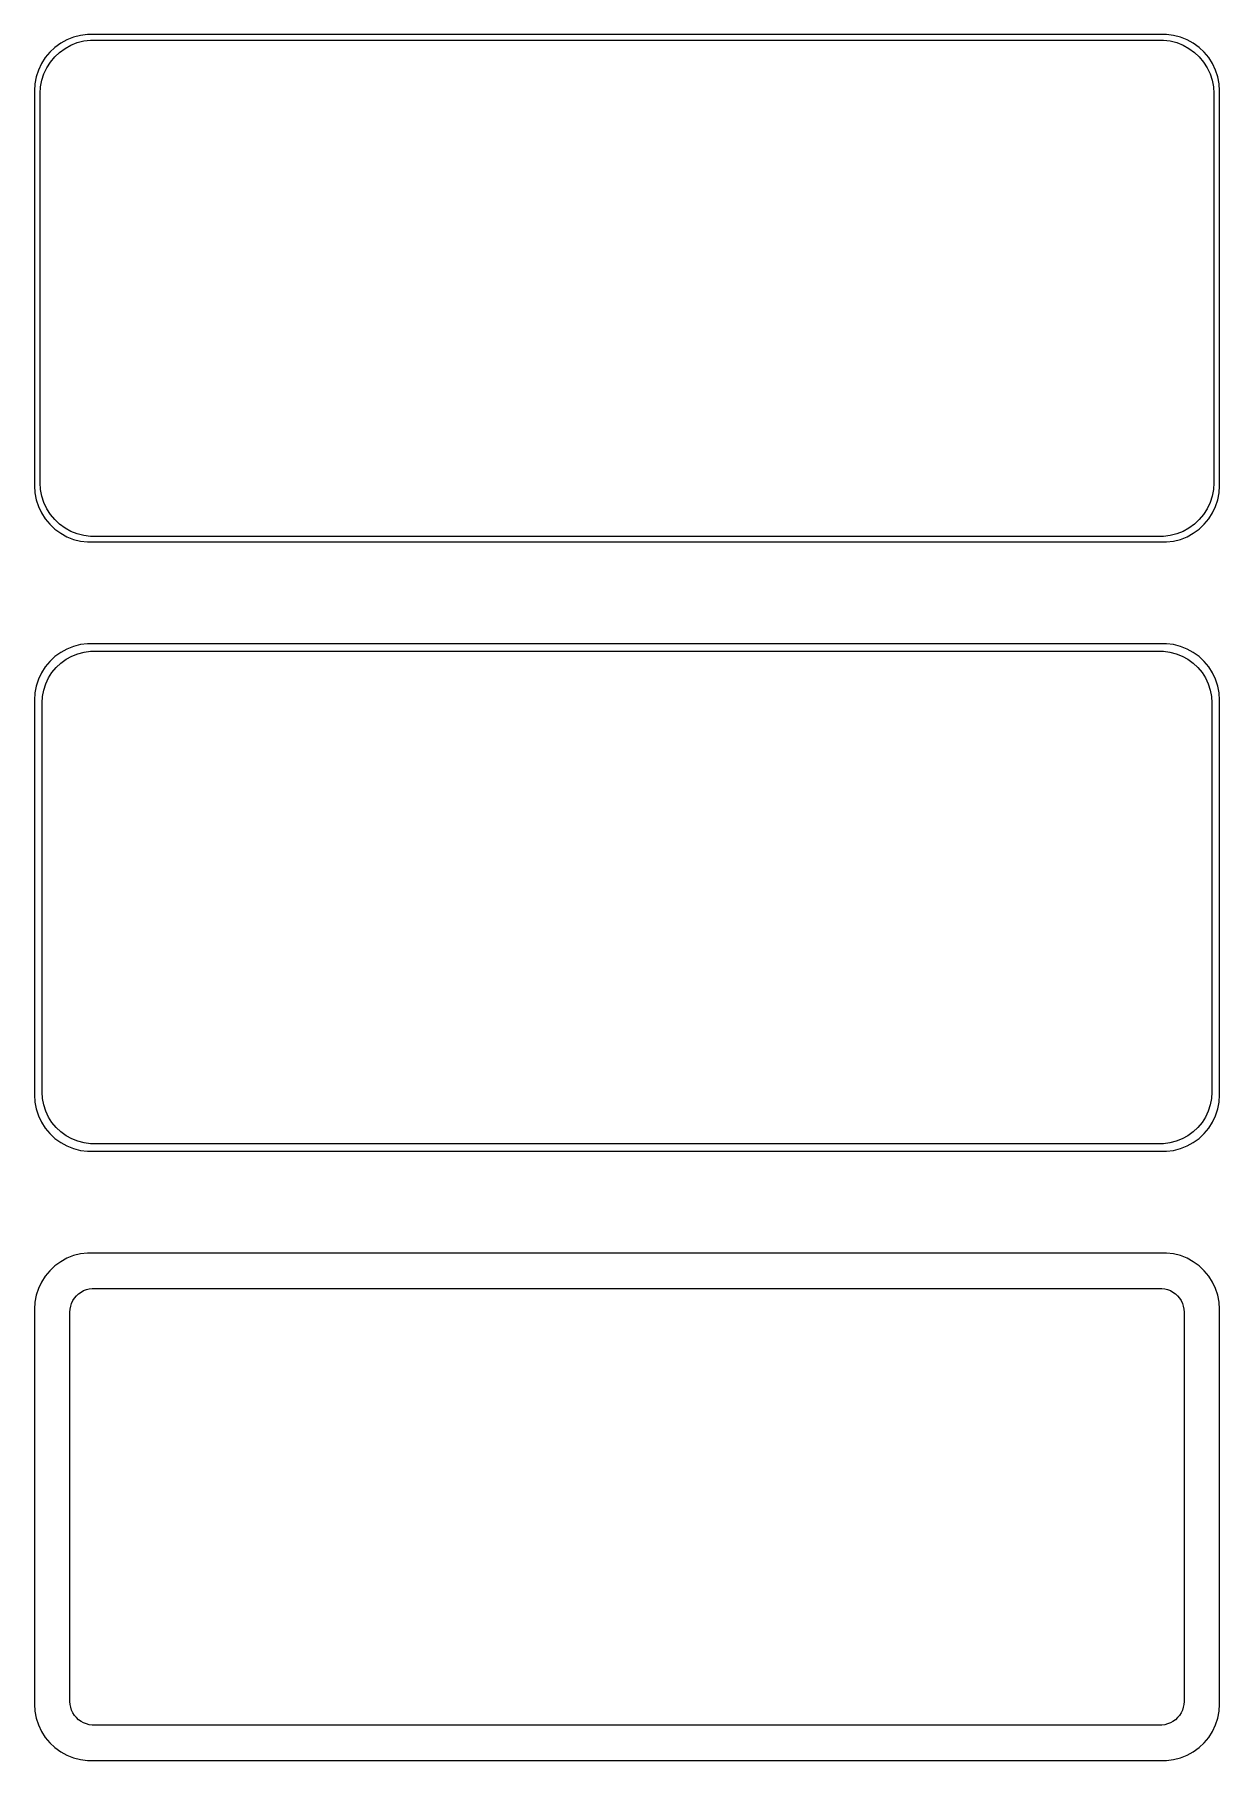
# Model space of a CAD drawing. Header units: metres. Extents: x -52 to 52, y 140 to 292.
import ezdxf

# ---------------------------------------------------------------- set-up
doc = ezdxf.new("R2010")
doc.units = ezdxf.units.M

msp = doc.modelspace()

# ---------------------------------------------------------------- linework, layer by layer
for p, q in [((-49.0451, 292.255), (-49.6289, 292.024)), ((-48.4369, 292.411), (-49.0451, 292.255)), ((-47.8139, 292.49), (-48.4369, 292.411)), ((47.8139, 292.49), (-47.8139, 292.49)), ((48.4369, 292.411), (47.8139, 292.49)), ((49.0451, 292.255), (48.4369, 292.411)), ((49.6289, 292.024), (49.0451, 292.255)), ((-51.1448, 290.923), (-51.5451, 290.439)), ((-50.6871, 291.353), (-51.1448, 290.923)), ((-50.7126, 290.502), (-50.2778, 290.91)), ((-50.1791, 291.722), (-50.6871, 291.353)), ((-50.2778, 290.91), (-49.7952, 291.261)), ((-49.6289, 292.024), (-50.1791, 291.722)), ((-49.7952, 291.261), (-49.2724, 291.548)), ((-49.2724, 291.548), (-48.7178, 291.768)), ((-48.7178, 291.768), (-48.1401, 291.916)), ((-48.1401, 291.916), (-47.5482, 291.991)), ((-47.5482, 291.991), (47.5482, 291.991)), ((47.5482, 291.991), (48.1401, 291.916)), ((48.1401, 291.916), (48.7178, 291.768)), ((48.7178, 291.768), (49.2724, 291.548)), ((49.2724, 291.548), (49.7952, 291.261)), ((50.1791, 291.722), (49.6289, 292.024)), ((49.7952, 291.261), (50.2778, 290.91)), ((50.6871, 291.353), (50.1791, 291.722)), ((50.2778, 290.91), (50.7126, 290.502)), ((51.1448, 290.923), (50.6871, 291.353)), ((51.5451, 290.439), (51.1448, 290.923)), ((-52.1489, 289.341), (-52.3429, 288.743)), ((-51.8815, 289.909), (-52.1489, 289.341)), ((-51.5451, 290.439), (-51.8815, 289.909)), ((-51.6664, 288.999), (-51.4124, 289.538)), ((-51.4124, 289.538), (-51.0928, 290.042)), ((-51.0928, 290.042), (-50.7126, 290.502)), ((50.7126, 290.502), (51.0928, 290.042)), ((51.0928, 290.042), (51.4124, 289.538)), ((51.4124, 289.538), (51.6664, 288.999)), ((51.8815, 289.909), (51.5451, 290.439)), ((52.1489, 289.341), (51.8815, 289.909)), ((52.3429, 288.743), (52.1489, 289.341)), ((-52.4606, 288.127), (-52.5, 287.5)), ((-52.3429, 288.743), (-52.4606, 288.127)), ((-52, 287.25), (-51.9625, 287.845)), ((-51.9625, 287.845), (-51.8508, 288.431)), ((-51.8508, 288.431), (-51.6664, 288.999)), ((51.6664, 288.999), (51.8508, 288.431)), ((51.8508, 288.431), (51.9625, 287.845)), ((51.9625, 287.845), (52, 287.25)), ((52.4606, 288.127), (52.3429, 288.743)), ((52.5, 287.5), (52.4606, 288.127)), ((-52.5, 287.5), (-52.5, 252.5)), ((-52, 252.75), (-52, 287.25)), ((52, 287.25), (52, 252.75)), ((52.5, 252.5), (52.5, 287.5)), ((-52.5, 252.5), (-52.4606, 251.873)), ((-51.9625, 252.155), (-52, 252.75)), ((52, 252.75), (51.9625, 252.155)), ((52.4606, 251.873), (52.5, 252.5)), ((-52.4606, 251.873), (-52.3429, 251.257)), ((-52.3429, 251.257), (-52.1489, 250.659)), ((-51.8508, 251.569), (-51.9625, 252.155)), ((-51.6664, 251.001), (-51.8508, 251.569)), ((-51.4124, 250.462), (-51.6664, 251.001)), ((51.6664, 251.001), (51.4124, 250.462)), ((51.8508, 251.569), (51.6664, 251.001)), ((51.9625, 252.155), (51.8508, 251.569)), ((52.1489, 250.659), (52.3429, 251.257)), ((52.3429, 251.257), (52.4606, 251.873)), ((-52.1489, 250.659), (-51.8815, 250.091)), ((-51.8815, 250.091), (-51.5451, 249.561)), ((-51.5451, 249.561), (-51.1448, 249.077)), ((-51.0928, 249.958), (-51.4124, 250.462)), ((-50.7126, 249.498), (-51.0928, 249.958)), ((-50.2778, 249.09), (-50.7126, 249.498)), ((50.7126, 249.498), (50.2778, 249.09)), ((51.0928, 249.958), (50.7126, 249.498)), ((51.4124, 250.462), (51.0928, 249.958)), ((51.1448, 249.077), (51.5451, 249.561)), ((51.5451, 249.561), (51.8815, 250.091)), ((51.8815, 250.091), (52.1489, 250.659)), ((-51.1448, 249.077), (-50.6871, 248.647)), ((-50.6871, 248.647), (-50.1791, 248.278)), ((-49.7952, 248.739), (-50.2778, 249.09)), ((-50.1791, 248.278), (-49.6289, 247.976)), ((-49.2724, 248.452), (-49.7952, 248.739)), ((-49.6289, 247.976), (-49.0451, 247.745)), ((-48.7178, 248.232), (-49.2724, 248.452)), ((-48.1401, 248.084), (-48.7178, 248.232)), ((-47.5482, 248.009), (-48.1401, 248.084)), ((47.5482, 248.009), (-47.5482, 248.009)), ((48.1401, 248.084), (47.5482, 248.009)), ((48.7178, 248.232), (48.1401, 248.084)), ((49.2724, 248.452), (48.7178, 248.232)), ((49.0451, 247.745), (49.6289, 247.976)), ((49.7952, 248.739), (49.2724, 248.452)), ((49.6289, 247.976), (50.1791, 248.278)), ((50.2778, 249.09), (49.7952, 248.739)), ((50.1791, 248.278), (50.6871, 248.647)), ((50.6871, 248.647), (51.1448, 249.077)), ((-49.0451, 247.745), (-48.4369, 247.589)), ((-48.4369, 247.589), (-47.8139, 247.51)), ((-47.8139, 247.51), (47.8139, 247.51)), ((47.8139, 247.51), (48.4369, 247.589)), ((48.4369, 247.589), (49.0451, 247.745)), ((-50.6871, 237.353), (-51.1448, 236.923)), ((-50.1791, 237.722), (-50.6871, 237.353)), ((-49.6289, 238.024), (-50.1791, 237.722)), ((-49.7032, 237.116), (-49.1994, 237.393)), ((-49.0451, 238.255), (-49.6289, 238.024)), ((-49.1994, 237.393), (-48.6648, 237.604)), ((-48.4369, 238.411), (-49.0451, 238.255)), ((-48.6648, 237.604), (-48.1079, 237.747)), ((-47.8139, 238.49), (-48.4369, 238.411)), ((-48.1079, 237.747), (-47.5375, 237.819)), ((47.8139, 238.49), (-47.8139, 238.49)), ((-47.5375, 237.819), (47.5375, 237.819)), ((47.5375, 237.819), (48.1079, 237.747)), ((48.4369, 238.411), (47.8139, 238.49)), ((48.1079, 237.747), (48.6648, 237.604)), ((49.0451, 238.255), (48.4369, 238.411)), ((48.6648, 237.604), (49.1994, 237.393)), ((49.6289, 238.024), (49.0451, 238.255)), ((49.1994, 237.393), (49.7032, 237.116)), ((50.1791, 237.722), (49.6289, 238.024)), ((50.6871, 237.353), (50.1791, 237.722)), ((51.1448, 236.923), (50.6871, 237.353)), ((-51.8815, 235.909), (-52.1489, 235.341)), ((-51.5451, 236.439), (-51.8815, 235.909)), ((-51.1448, 236.923), (-51.5451, 236.439)), ((-51.2621, 235.456), (-50.954, 235.941)), ((-50.954, 235.941), (-50.5875, 236.384)), ((-50.5875, 236.384), (-50.1684, 236.778)), ((-50.1684, 236.778), (-49.7032, 237.116)), ((49.7032, 237.116), (50.1684, 236.778)), ((50.1684, 236.778), (50.5875, 236.384)), ((50.5875, 236.384), (50.954, 235.941)), ((50.954, 235.941), (51.2621, 235.456)), ((51.5451, 236.439), (51.1448, 236.923)), ((51.8815, 235.909), (51.5451, 236.439)), ((52.1489, 235.341), (51.8815, 235.909)), ((-52.4606, 234.127), (-52.5, 233.5)), ((-52.3429, 234.743), (-52.4606, 234.127)), ((-52.1489, 235.341), (-52.3429, 234.743)), ((-51.7923, 233.824), (-51.6846, 234.389)), ((-51.6846, 234.389), (-51.5069, 234.935)), ((-51.5069, 234.935), (-51.2621, 235.456)), ((51.2621, 235.456), (51.5069, 234.935)), ((51.5069, 234.935), (51.6846, 234.389)), ((51.6846, 234.389), (51.7923, 233.824)), ((52.3429, 234.743), (52.1489, 235.341)), ((52.4606, 234.127), (52.3429, 234.743)), ((52.5, 233.5), (52.4606, 234.127)), ((-52.5, 233.5), (-52.5, 198.5)), ((-51.8284, 233.25), (-51.7923, 233.824)), ((-51.8284, 198.75), (-51.8284, 233.25)), ((51.7923, 233.824), (51.8284, 233.25)), ((51.8284, 233.25), (51.8284, 198.75)), ((52.5, 198.5), (52.5, 233.5)), ((-52.5, 198.5), (-52.4606, 197.873)), ((-52.4606, 197.873), (-52.3429, 197.257)), ((-51.7923, 198.176), (-51.8284, 198.75)), ((-51.6846, 197.611), (-51.7923, 198.176)), ((-51.5069, 197.065), (-51.6846, 197.611)), ((51.6846, 197.611), (51.5069, 197.065)), ((51.7923, 198.176), (51.6846, 197.611)), ((51.8284, 198.75), (51.7923, 198.176)), ((52.3429, 197.257), (52.4606, 197.873)), ((52.4606, 197.873), (52.5, 198.5)), ((-52.3429, 197.257), (-52.1489, 196.659)), ((-52.1489, 196.659), (-51.8815, 196.091)), ((-51.8815, 196.091), (-51.5451, 195.561)), ((-51.2621, 196.544), (-51.5069, 197.065)), ((-50.954, 196.059), (-51.2621, 196.544)), ((-50.5875, 195.616), (-50.954, 196.059)), ((50.954, 196.059), (50.5875, 195.616)), ((51.2621, 196.544), (50.954, 196.059)), ((51.5069, 197.065), (51.2621, 196.544)), ((51.5451, 195.561), (51.8815, 196.091)), ((51.8815, 196.091), (52.1489, 196.659)), ((52.1489, 196.659), (52.3429, 197.257)), ((-51.5451, 195.561), (-51.1448, 195.077)), ((-51.1448, 195.077), (-50.6871, 194.647)), ((-50.6871, 194.647), (-50.1791, 194.278)), ((-50.1684, 195.222), (-50.5875, 195.616)), ((-49.7032, 194.884), (-50.1684, 195.222)), ((-49.1994, 194.607), (-49.7032, 194.884)), ((-48.6648, 194.396), (-49.1994, 194.607)), ((-48.1079, 194.253), (-48.6648, 194.396)), ((48.6648, 194.396), (48.1079, 194.253)), ((49.1994, 194.607), (48.6648, 194.396)), ((49.7032, 194.884), (49.1994, 194.607)), ((50.1684, 195.222), (49.7032, 194.884)), ((50.5875, 195.616), (50.1684, 195.222)), ((50.1791, 194.278), (50.6871, 194.647)), ((50.6871, 194.647), (51.1448, 195.077)), ((51.1448, 195.077), (51.5451, 195.561)), ((-50.1791, 194.278), (-49.6289, 193.976)), ((-49.6289, 193.976), (-49.0451, 193.745)), ((-49.0451, 193.745), (-48.4369, 193.589)), ((-48.4369, 193.589), (-47.8139, 193.51)), ((-47.5375, 194.181), (-48.1079, 194.253)), ((-47.8139, 193.51), (47.8139, 193.51)), ((47.5375, 194.181), (-47.5375, 194.181)), ((48.1079, 194.253), (47.5375, 194.181)), ((47.8139, 193.51), (48.4369, 193.589)), ((48.4369, 193.589), (49.0451, 193.745)), ((49.0451, 193.745), (49.6289, 193.976)), ((49.6289, 193.976), (50.1791, 194.278)), ((-50.1791, 183.722), (-50.6871, 183.353)), ((-49.6289, 184.024), (-50.1791, 183.722)), ((-49.0451, 184.255), (-49.6289, 184.024)), ((-48.4369, 184.411), (-49.0451, 184.255)), ((-47.8139, 184.49), (-48.4369, 184.411)), ((47.8139, 184.49), (-47.8139, 184.49)), ((48.4369, 184.411), (47.8139, 184.49)), ((49.0451, 184.255), (48.4369, 184.411)), ((49.6289, 184.024), (49.0451, 184.255)), ((50.1791, 183.722), (49.6289, 184.024)), ((50.6871, 183.353), (50.1791, 183.722)), ((-51.5451, 182.439), (-51.8815, 181.909)), ((-51.1448, 182.923), (-51.5451, 182.439)), ((-50.6871, 183.353), (-51.1448, 182.923)), ((51.1448, 182.923), (50.6871, 183.353)), ((51.5451, 182.439), (51.1448, 182.923)), ((51.8815, 181.909), (51.5451, 182.439)), ((-52.3429, 180.743), (-52.4606, 180.127)), ((-52.1489, 181.341), (-52.3429, 180.743)), ((-51.8815, 181.909), (-52.1489, 181.341)), ((-48.9567, 180.49), (-48.7879, 180.694)), ((-48.7879, 180.694), (-48.5947, 180.875)), ((-48.5947, 180.875), (-48.3804, 181.031)), ((-48.3804, 181.031), (-48.1482, 181.159)), ((-48.1482, 181.159), (-47.9019, 181.256)), ((-47.9019, 181.256), (-47.6453, 181.322)), ((-47.6453, 181.322), (-47.3825, 181.355)), ((-47.3825, 181.355), (47.3825, 181.355)), ((47.3825, 181.355), (47.6453, 181.322)), ((47.6453, 181.322), (47.9019, 181.256)), ((47.9019, 181.256), (48.1482, 181.159)), ((48.1482, 181.159), (48.3804, 181.031)), ((48.3804, 181.031), (48.5947, 180.875)), ((48.5947, 180.875), (48.7879, 180.694)), ((48.7879, 180.694), (48.9567, 180.49)), ((52.1489, 181.341), (51.8815, 181.909)), ((52.3429, 180.743), (52.1489, 181.341)), ((52.4606, 180.127), (52.3429, 180.743)), ((-52.4606, 180.127), (-52.5, 179.5)), ((-52.5, 179.5), (-52.5, 144.5)), ((-49.3596, 179.25), (-49.343, 179.514)), ((-49.3596, 144.75), (-49.3596, 179.25)), ((-49.343, 179.514), (-49.2934, 179.775)), ((-49.2934, 179.775), (-49.2115, 180.027)), ((-49.2115, 180.027), (-49.0987, 180.266)), ((-49.0987, 180.266), (-48.9567, 180.49)), ((48.9567, 180.49), (49.0987, 180.266)), ((49.0987, 180.266), (49.2115, 180.027)), ((49.2115, 180.027), (49.2934, 179.775)), ((49.2934, 179.775), (49.343, 179.514)), ((49.343, 179.514), (49.3596, 179.25)), ((49.3596, 179.25), (49.3596, 144.75)), ((52.5, 179.5), (52.4606, 180.127)), ((52.5, 144.5), (52.5, 179.5)), ((-52.5, 144.5), (-52.4606, 143.873)), ((-52.4606, 143.873), (-52.3429, 143.257)), ((-49.343, 144.486), (-49.3596, 144.75)), ((-49.2934, 144.225), (-49.343, 144.486)), ((-49.2115, 143.973), (-49.2934, 144.225)), ((-49.0987, 143.734), (-49.2115, 143.973)), ((49.2115, 143.973), (49.0987, 143.734)), ((49.2934, 144.225), (49.2115, 143.973)), ((49.343, 144.486), (49.2934, 144.225)), ((49.3596, 144.75), (49.343, 144.486)), ((52.3429, 143.257), (52.4606, 143.873)), ((52.4606, 143.873), (52.5, 144.5)), ((-52.3429, 143.257), (-52.1489, 142.659)), ((-52.1489, 142.659), (-51.8815, 142.091)), ((-48.9567, 143.51), (-49.0987, 143.734)), ((-48.7879, 143.306), (-48.9567, 143.51)), ((-48.5947, 143.125), (-48.7879, 143.306)), ((-48.3804, 142.969), (-48.5947, 143.125)), ((-48.1482, 142.841), (-48.3804, 142.969)), ((-47.9019, 142.744), (-48.1482, 142.841)), ((-47.6453, 142.678), (-47.9019, 142.744)), ((-47.3825, 142.645), (-47.6453, 142.678)), ((47.3825, 142.645), (-47.3825, 142.645)), ((47.6453, 142.678), (47.3825, 142.645)), ((47.9019, 142.744), (47.6453, 142.678)), ((48.1482, 142.841), (47.9019, 142.744)), ((48.3804, 142.969), (48.1482, 142.841)), ((48.5947, 143.125), (48.3804, 142.969)), ((48.7879, 143.306), (48.5947, 143.125)), ((48.9567, 143.51), (48.7879, 143.306)), ((49.0987, 143.734), (48.9567, 143.51)), ((51.8815, 142.091), (52.1489, 142.659)), ((52.1489, 142.659), (52.3429, 143.257)), ((-51.8815, 142.091), (-51.5451, 141.561)), ((-51.5451, 141.561), (-51.1448, 141.077)), ((-51.1448, 141.077), (-50.6871, 140.647)), ((50.6871, 140.647), (51.1448, 141.077)), ((51.1448, 141.077), (51.5451, 141.561)), ((51.5451, 141.561), (51.8815, 142.091)), ((-50.6871, 140.647), (-50.1791, 140.278)), ((-50.1791, 140.278), (-49.6289, 139.976)), ((-49.6289, 139.976), (-49.0451, 139.745)), ((-49.0451, 139.745), (-48.4369, 139.589)), ((-48.4369, 139.589), (-47.8139, 139.51)), ((-47.8139, 139.51), (47.8139, 139.51)), ((47.8139, 139.51), (48.4369, 139.589)), ((48.4369, 139.589), (49.0451, 139.745)), ((49.0451, 139.745), (49.6289, 139.976)), ((49.6289, 139.976), (50.1791, 140.278)), ((50.1791, 140.278), (50.6871, 140.647))]:
    msp.add_line(p, q)

doc.saveas('drawing.dxf')
